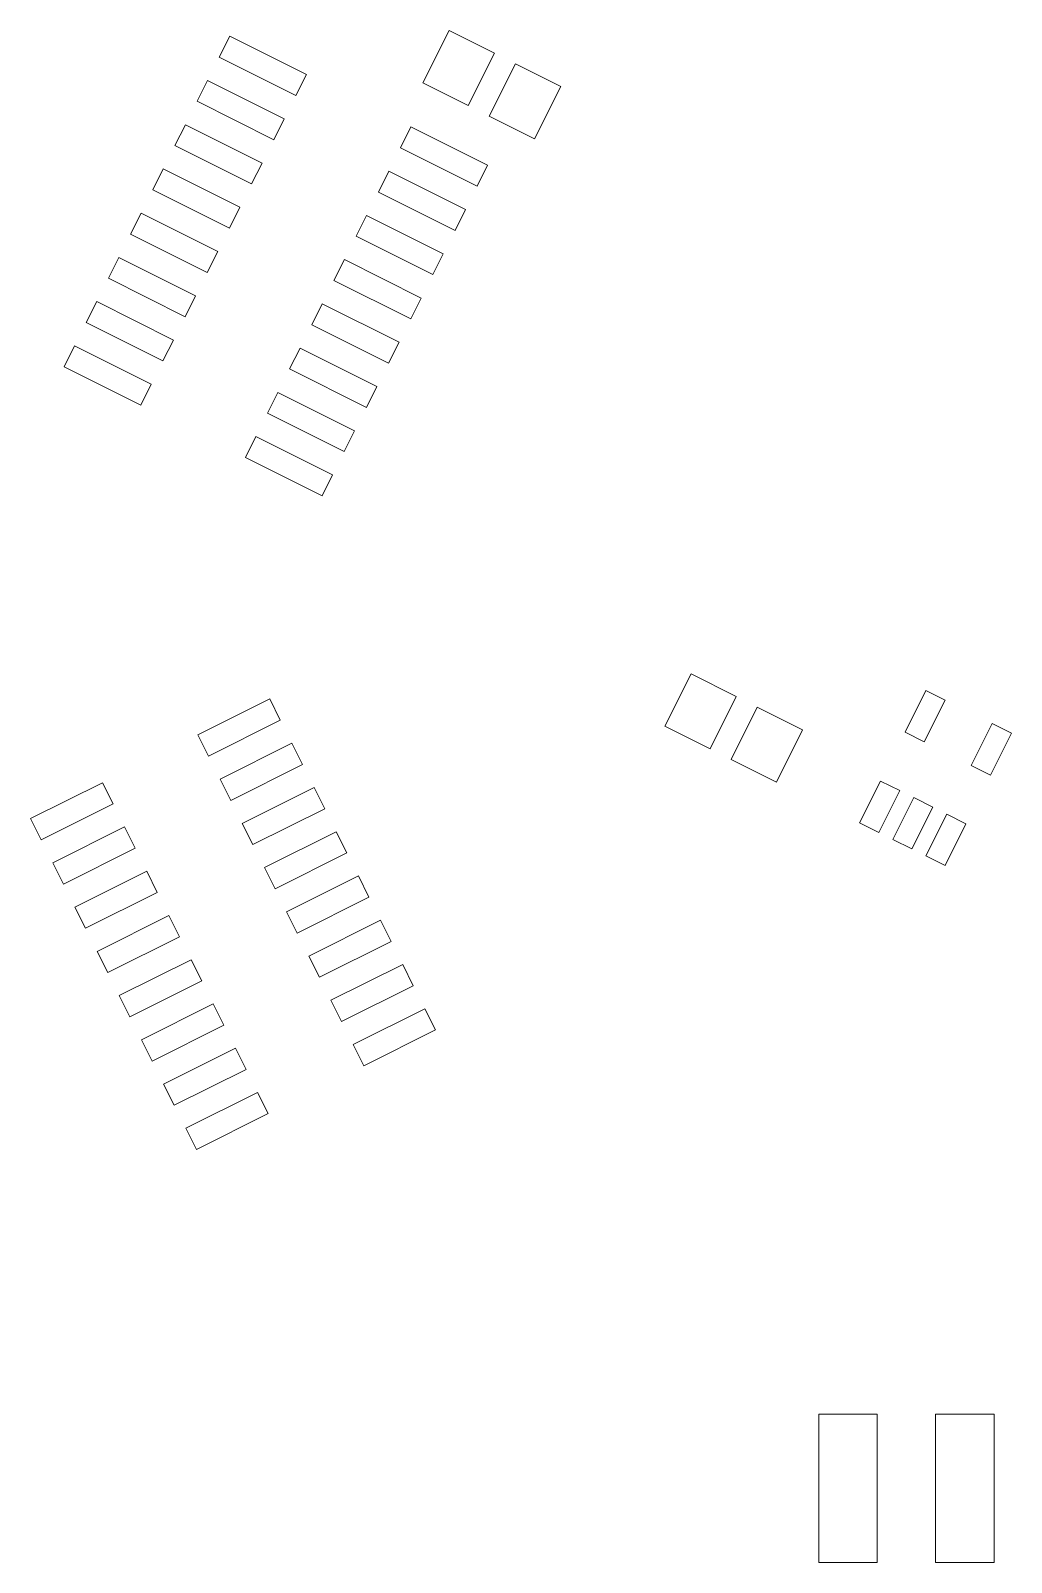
# Model space of a CAD drawing. Header units: inches. Extents: x 70 to 970, y -386 to 214.
# Drawn here: x 856.57 to 881.73, y 122.34 to 161.66 of the extents above; entities that cross this region are included whole.
import ezdxf

# ---------------------------------------------------------------- set-up
doc = ezdxf.new("R2010")
doc.units = ezdxf.units.IN
doc.header["$MEASUREMENT"] = 0

msp = doc.modelspace()

# ---------------------------------------------------------------- linework, layer by layer
at = {"color": 1, "lineweight": 0}
for p, q in [((867.308, 161.659), (866.636, 160.318)), ((868.47, 161.077), (867.308, 161.659)), ((861.678, 161.517), (861.41, 160.98)), ((863.646, 160.531), (861.678, 161.517)), ((861.41, 160.98), (863.377, 159.995)), ((867.799, 159.735), (868.47, 161.077)), ((869.007, 160.808), (868.335, 159.467)), ((870.169, 160.226), (869.007, 160.808)), ((863.377, 159.995), (863.646, 160.531)), ((861.11, 160.381), (860.841, 159.845)), ((863.077, 159.396), (861.11, 160.381)), ((866.636, 160.318), (867.799, 159.735)), ((869.498, 158.885), (870.169, 160.226)), ((860.841, 159.845), (862.808, 158.86)), ((860.541, 159.245), (860.272, 158.709)), ((862.508, 158.26), (860.541, 159.245)), ((862.808, 158.86), (863.077, 159.396)), ((868.335, 159.467), (869.498, 158.885)), ((866.328, 159.188), (866.059, 158.652)), ((868.295, 158.203), (866.328, 159.188)), ((860.272, 158.709), (862.24, 157.724)), ((866.059, 158.652), (868.026, 157.667)), ((859.973, 158.11), (859.704, 157.573)), ((861.94, 157.125), (859.973, 158.11)), ((862.24, 157.724), (862.508, 158.26)), ((865.759, 158.053), (865.491, 157.516)), ((867.727, 157.068), (865.759, 158.053)), ((868.026, 157.667), (868.295, 158.203)), ((859.704, 157.573), (861.671, 156.589)), ((865.491, 157.516), (867.458, 156.531)), ((859.404, 156.974), (859.135, 156.438)), ((861.371, 155.989), (859.404, 156.974)), ((861.671, 156.589), (861.94, 157.125)), ((865.191, 156.917), (864.922, 156.381)), ((867.158, 155.932), (865.191, 156.917)), ((867.458, 156.531), (867.727, 157.068)), ((859.135, 156.438), (861.102, 155.453)), ((864.922, 156.381), (866.889, 155.396)), ((858.835, 155.839), (858.567, 155.302)), ((860.802, 154.854), (858.835, 155.839)), ((861.102, 155.453), (861.371, 155.989)), ((864.622, 155.782), (864.353, 155.245)), ((866.589, 154.796), (864.622, 155.782)), ((866.889, 155.396), (867.158, 155.932)), ((858.567, 155.302), (860.534, 154.317)), ((864.353, 155.245), (866.321, 154.26)), ((858.267, 154.703), (857.998, 154.167)), ((860.234, 153.718), (858.267, 154.703)), ((860.534, 154.317), (860.802, 154.854)), ((864.053, 154.646), (863.785, 154.109)), ((866.021, 153.661), (864.053, 154.646)), ((866.321, 154.26), (866.589, 154.796)), ((857.998, 154.167), (859.965, 153.182)), ((863.785, 154.109), (865.752, 153.125)), ((857.698, 153.568), (857.429, 153.031)), ((859.665, 152.583), (857.698, 153.568)), ((859.965, 153.182), (860.234, 153.718)), ((863.485, 153.51), (863.216, 152.974)), ((865.452, 152.525), (863.485, 153.51)), ((865.752, 153.125), (866.021, 153.661)), ((857.429, 153.031), (859.397, 152.046)), ((863.216, 152.974), (865.183, 151.989)), ((859.397, 152.046), (859.665, 152.583)), ((862.916, 152.375), (862.647, 151.838)), ((864.883, 151.39), (862.916, 152.375)), ((865.183, 151.989), (865.452, 152.525)), ((862.647, 151.838), (864.615, 150.853)), ((864.615, 150.853), (864.883, 151.39)), ((862.348, 151.239), (862.079, 150.703)), ((864.315, 150.254), (862.348, 151.239)), ((862.079, 150.703), (864.046, 149.718)), ((864.046, 149.718), (864.315, 150.254)), ((873.512, 145.146), (872.84, 143.804)), ((874.674, 144.564), (873.512, 145.146)), ((879.539, 144.723), (879.002, 143.65)), ((880.031, 144.477), (879.539, 144.723)), ((862.703, 144.505), (860.864, 143.583)), ((862.976, 143.959), (862.703, 144.505)), ((874.003, 143.223), (874.674, 144.564)), ((875.211, 144.295), (874.539, 142.954)), ((876.373, 143.713), (875.211, 144.295)), ((879.494, 143.404), (880.031, 144.477)), ((861.137, 143.038), (862.976, 143.959)), ((860.864, 143.583), (861.137, 143.038)), ((872.84, 143.804), (874.003, 143.223)), ((875.702, 142.372), (876.373, 143.713)), ((879.002, 143.65), (879.494, 143.404)), ((881.238, 143.872), (880.701, 142.8)), ((881.193, 142.553), (881.73, 143.626)), ((881.73, 143.626), (881.238, 143.872)), ((863.272, 143.369), (861.433, 142.447)), ((863.545, 142.824), (863.272, 143.369)), ((861.705, 141.902), (863.545, 142.824)), ((874.539, 142.954), (875.702, 142.372)), ((880.701, 142.8), (881.193, 142.553)), ((858.411, 142.355), (856.571, 141.434)), ((858.684, 141.81), (858.411, 142.355)), ((861.433, 142.447), (861.705, 141.902)), ((878.375, 142.399), (877.838, 141.325)), ((878.867, 142.152), (878.375, 142.399)), ((863.841, 142.233), (862.001, 141.312)), ((864.114, 141.688), (863.841, 142.233)), ((878.33, 141.079), (878.867, 142.152)), ((879.225, 141.973), (878.687, 140.9)), ((879.716, 141.727), (879.225, 141.973)), ((856.844, 140.889), (858.684, 141.81)), ((862.274, 140.767), (864.114, 141.688)), ((879.179, 140.654), (879.716, 141.727)), ((880.074, 141.548), (879.537, 140.475)), ((880.566, 141.301), (880.074, 141.548)), ((856.571, 141.434), (856.844, 140.889)), ((858.98, 141.219), (857.14, 140.298)), ((859.253, 140.674), (858.98, 141.219)), ((862.001, 141.312), (862.274, 140.767)), ((877.838, 141.325), (878.33, 141.079)), ((880.028, 140.228), (880.566, 141.301)), ((864.409, 141.098), (862.57, 140.176)), ((864.682, 140.553), (864.409, 141.098)), ((878.687, 140.9), (879.179, 140.654)), ((857.413, 139.753), (859.253, 140.674)), ((862.843, 139.631), (864.682, 140.553)), ((879.537, 140.475), (880.028, 140.228)), ((857.14, 140.298), (857.413, 139.753)), ((859.548, 140.084), (857.709, 139.163)), ((859.821, 139.539), (859.548, 140.084)), ((862.57, 140.176), (862.843, 139.631)), ((864.978, 139.962), (863.139, 139.041)), ((865.251, 139.417), (864.978, 139.962)), ((857.982, 138.618), (859.821, 139.539)), ((863.411, 138.496), (865.251, 139.417)), ((857.709, 139.163), (857.982, 138.618)), ((860.117, 138.948), (858.277, 138.027)), ((860.39, 138.403), (860.117, 138.948)), ((863.139, 139.041), (863.411, 138.496)), ((865.547, 138.826), (863.707, 137.905)), ((865.82, 138.281), (865.547, 138.826)), ((858.55, 137.482), (860.39, 138.403)), ((858.277, 138.027), (858.55, 137.482)), ((863.98, 137.36), (865.82, 138.281)), ((860.686, 137.812), (858.846, 136.891)), ((860.959, 137.267), (860.686, 137.812)), ((863.707, 137.905), (863.98, 137.36)), ((866.115, 137.691), (864.276, 136.77)), ((866.388, 137.146), (866.115, 137.691)), ((859.119, 136.346), (860.959, 137.267)), ((858.846, 136.891), (859.119, 136.346)), ((864.549, 136.225), (866.388, 137.146)), ((861.254, 136.677), (859.415, 135.756)), ((861.527, 136.132), (861.254, 136.677)), ((864.276, 136.77), (864.549, 136.225)), ((866.684, 136.555), (864.844, 135.634)), ((866.957, 136.01), (866.684, 136.555)), ((859.688, 135.211), (861.527, 136.132)), ((859.415, 135.756), (859.688, 135.211)), ((865.117, 135.089), (866.957, 136.01)), ((861.823, 135.541), (859.983, 134.62)), ((862.096, 134.996), (861.823, 135.541)), ((864.844, 135.634), (865.117, 135.089)), ((860.256, 134.075), (862.096, 134.996)), ((859.983, 134.62), (860.256, 134.075)), ((862.392, 134.406), (860.552, 133.485)), ((862.665, 133.861), (862.392, 134.406)), ((860.825, 132.94), (862.665, 133.861)), ((860.552, 133.485), (860.825, 132.94)), ((878.288, 126.144), (876.788, 126.144)), ((876.788, 126.144), (876.788, 122.344)), ((878.288, 122.344), (878.288, 126.144)), ((881.288, 126.144), (879.788, 126.144)), ((879.788, 126.144), (879.788, 122.344)), ((881.288, 122.344), (881.288, 126.144)), ((876.788, 122.344), (878.288, 122.344)), ((879.788, 122.344), (881.288, 122.344))]:
    msp.add_line(p, q, dxfattribs=at)

doc.saveas('drawing.dxf')
